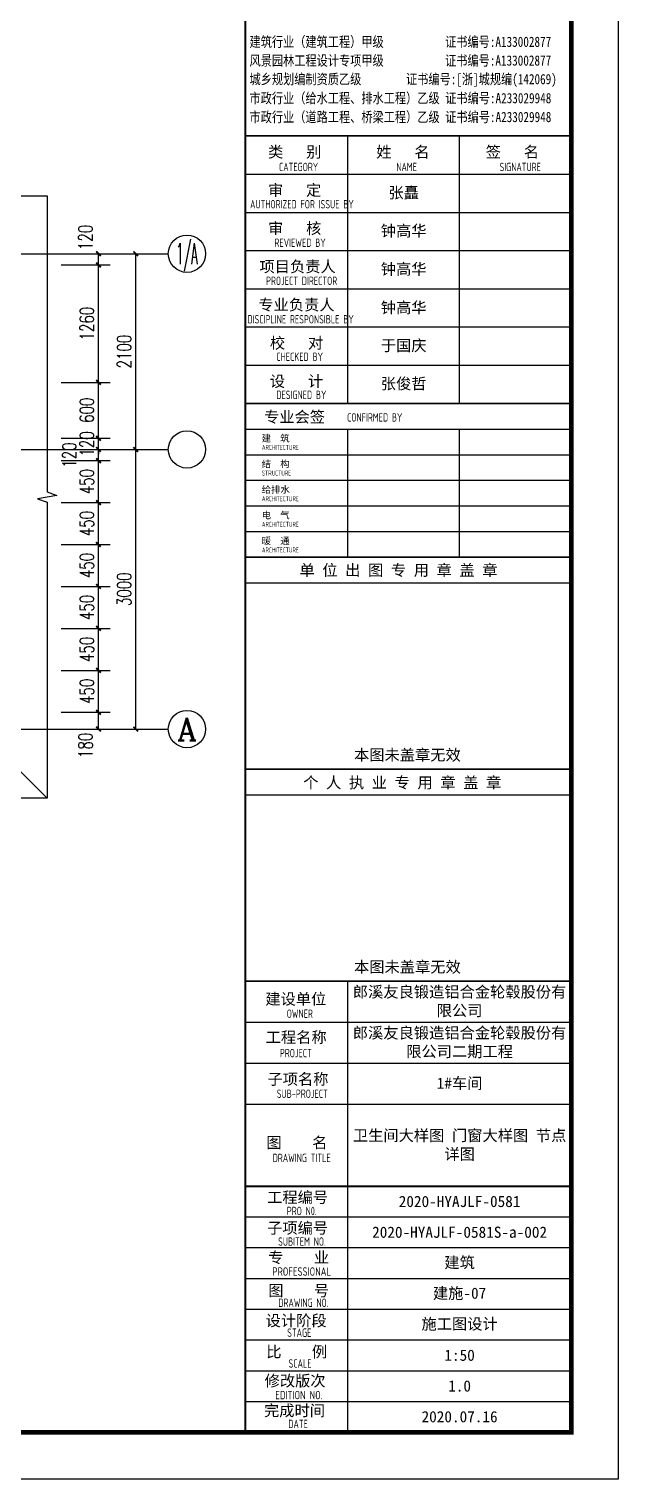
# Model space of a CAD drawing. Extents: x 13276711 to 13543385, y -848943 to -68012.
# Drawn here: x 13532064 to 13538385, y -848943 to -833386 of the extents above; entities that cross this region are included whole.
import ezdxf
from ezdxf.enums import TextEntityAlignment as Align

# ---------------------------------------------------------------- set-up
doc = ezdxf.new("R2010")
doc.units = 0
doc.header["$LTSCALE"] = 1000
doc.header["$MEASUREMENT"] = 0
doc.linetypes.add('DOTE', pattern=[2.42, 2, -0.2, 0.02, -0.2])
for name, color, linetype in [('AXIS', 3, 'Continuous'), ('AXIS_TEXT', 7, 'Continuous'), ('DIM_SYMB', 3, 'Continuous'), ('DOTE', 1, 'DOTE'), ('PUB_TITLE', 4, 'Continuous'), ('TK', 4, 'Continuous')]:
    doc.layers.add(name, color=color, linetype=linetype)
doc.styles.add('-宋体', font='', dxfattribs={"width": 0.8})
doc.styles.add('_TCH_AXIS', font='COMPLEX', dxfattribs={"bigfont": 'GBCBIG'})
doc.styles.add('_TCH_DIM_T3', font='SIMPLEX', dxfattribs={"width": 0.705882, "bigfont": 'GBCBIG'})
doc.styles.add('COMPLEX', font='COMPLEX')
doc.styles.add('TSSD_REIN', font='tssdeng.shx', dxfattribs={"width": 0.7, "bigfont": 'tssdchn.shx'})
doc.styles.add('图签宋体', font='', dxfattribs={"height": 300})
doc.styles.get('-宋体').set_extended_font_data('SimSun')
doc.styles.get('图签宋体').set_extended_font_data('NSimSun')
doc.dimstyles.new('_TCH_ARCH&&50', dxfattribs={"dimtxt": 148.75, "dimasz": 50, "dimexe": 125, "dimexo": 150, "dimgap": 50, "dimtad": 1, "dimdec": 0, "dimzin": 0, "dimdsep": 46, "dimtxsty": '_TCH_DIM_T3', "dimblk": 'ARCHTICK', "dimcen": 0.09, "dimclrt": 7, "dimazin": 2, "dimtfac": 1, "dimtdec": 0, "dimtix": 1, "dimtmove": 2, "dimatfit": 3, "dimfxl": 0, "dimtolj": 1, "dimtzin": 0, "dimarcsym": 0})

# ---------------------------------------------------------------- blocks, each defined once
blk = doc.blocks.new('GeYuanFrame_71421210', base_point=(20.09, 4.53))
at = {"layer": 'PUB_TITLE'}
for points in [[(803.09, 235.33), (803.09, 292.73)], [(827.09, 235.33), (827.09, 292.73)], [(803.09, 202.33), (803.09, 229.83)], [(827.09, 202.33), (827.09, 229.83)], [(803.09, 14.53), (803.09, 111.33)]]:
    blk.add_lwpolyline(points, dxfattribs=at)
at = {"layer": 'TK'}
for p, q in [((781.09, 284.53), (851.09, 284.53)), ((781.09, 276.33), (851.09, 276.33)), ((781.09, 268.13), (851.09, 268.13)), ((781.09, 259.93), (851.09, 259.93)), ((781.09, 251.73), (851.09, 251.73)), ((781.09, 243.53), (851.09, 243.53)), ((781.09, 235.33), (851.09, 235.33)), ((781.09, 235.33), (851.09, 235.33)), ((781.09, 102.53), (851.09, 102.53)), ((781.09, 93.73), (851.09, 93.73)), ((781.09, 84.93), (803.09, 84.93)), ((781.09, 84.93), (851.09, 84.93)), ((781.09, 67.37), (851.09, 67.37)), ((781.09, 67.33), (851.09, 67.33)), ((781.09, 60.77), (851.09, 60.77)), ((781.09, 54.17), (851.09, 54.17)), ((781.09, 47.57), (851.09, 47.57)), ((781.09, 40.97), (851.09, 40.97)), ((781.09, 34.37), (851.09, 34.37)), ((781.09, 27.77), (851.09, 27.77)), ((781.09, 21.17), (851.09, 21.17)), ((781.09, 14.53), (851.09, 14.53))]:
    blk.add_line(p, q, dxfattribs=at)
blk.add_lwpolyline([(20.09, 4.53), (20.09, 598.53), (861.09, 598.53), (861.09, 4.53)], close=True, dxfattribs=at)
at = {"layer": 'TK', "const_width": 1}
blk.add_lwpolyline([(45.09, 588.53), (851.09, 588.53), (851.09, 14.53), (45.09, 14.53)], close=True, dxfattribs=at)
at = {"layer": 'TK'}
for points, const_width in [([(781.09, 588.53), (781.09, 14.53)], 0.4), ([(781.09, 292.73), (851.09, 292.73)], 0.35), ([(781.09, 292.73), (851.09, 292.73)], 0.35), ([(781.09, 235.33), (851.09, 235.33)], 0.35), ([(781.09, 202.33), (851.09, 202.33)], 0.35), ([(781.09, 156.83), (851.09, 156.83)], 0.35), ([(781.09, 111.33), (851.09, 111.33)], 0.35), ([(781.09, 67.37), (851.09, 67.37)], 0.35)]:
    blk.add_lwpolyline(points, dxfattribs=dict(at, const_width=const_width))
for points in [[(781.09, 292.73), (851.09, 292.73)], [(781.09, 235.33), (851.09, 235.33)], [(781.09, 229.83), (851.09, 229.83)], [(781.09, 224.33), (851.09, 224.33)], [(781.09, 218.83), (851.09, 218.83)], [(781.09, 213.33), (851.09, 213.33)], [(781.09, 207.83), (851.09, 207.83)], [(781.09, 202.33), (851.09, 202.33)], [(781.09, 196.83), (851.09, 196.83)], [(781.09, 151.33), (851.09, 151.33)]]:
    blk.add_lwpolyline(points, dxfattribs=at)
for s, height, style, width, p in [('建筑行业（建筑工程）甲级           证书编号:A133002877', 2.2, '-宋体', 0.8, (782, 311.83)), ('风景园林工程设计专项甲级           证书编号:A133002877', 2.2, '-宋体', 0.8, (782, 307.81)), ('城乡规划编制资质乙级        证书编号:[浙]城规编(142069)', 2.2, '-宋体', 0.8, (782, 303.82)), ('市政行业（给水工程、排水工程）乙级 证书编号:A233029948', 2.2, '-宋体', 0.8, (782, 299.74)), ('市政行业（道路工程、桥梁工程）乙级 证书编号:A233029948', 2.2, '-宋体', 0.8, (782, 295.69)), ('CATEGORY', 1.8, 'TSSD_REIN', 0.7, (788.32, 285.17)), ('NAME', 1.8, 'TSSD_REIN', 0.7, (813.51, 285.17)), ('SIGNATURE', 1.8, 'TSSD_REIN', 0.7, (835.66, 285.17)), ('AUTHORIZED FOR ISSUE BY', 1.8, 'TSSD_REIN', 0.7, (782.12, 277.17)), ('REVIEWED BY', 1.8, 'TSSD_REIN', 0.7, (787.36, 268.91)), ('PROJECT DIRECTOR', 1.8, 'TSSD_REIN', 0.7, (785.55, 260.74)), ('DISCIPLINE RESPONSIBLE BY', 1.8, 'TSSD_REIN', 0.7, (781.57, 252.48)), ('CHECKED BY', 1.8, 'TSSD_REIN', 0.7, (787.75, 244.44)), ('DESIGNED BY', 1.8, 'TSSD_REIN', 0.7, (787.76, 236.27)), ('CONFIRMED BY', 1.8, 'TSSD_REIN', 0.7, (802.94, 231.42)), ('ARCHITECTURE', 1.08, 'TSSD_REIN', 0.7, (784.65, 225.34)), ('STRUCTURE', 1.08, 'TSSD_REIN', 0.7, (784.65, 219.84)), ('ARCHITECTURE', 1.08, 'TSSD_REIN', 0.7, (784.65, 214.34)), ('ARCHITECTURE', 1.08, 'TSSD_REIN', 0.7, (784.65, 208.84)), ('ARCHITECTURE', 1.08, 'TSSD_REIN', 0.7, (784.65, 203.34)), ('OWNER', 1.8, 'TSSD_REIN', 0.7, (789.98, 103.48)), ('PROJECT', 1.8, 'TSSD_REIN', 0.7, (788.52, 95.02)), ('SUB-PROJECT', 1.8, 'TSSD_REIN', 0.7, (787.86, 86.3)), ('DRAWING TITLE', 1.8, 'TSSD_REIN', 0.7, (786.97, 72.53)), ('PRO N0.', 1.8, 'TSSD_REIN', 0.7, (790.01, 61.15)), ('SUBITEM NO.', 1.8, 'TSSD_REIN', 0.7, (788.15, 54.58)), ('PROFESSIONAL', 1.8, 'TSSD_REIN', 0.8, (786.88, 48.15)), ('DRAWING NO.', 1.8, 'TSSD_REIN', 0.7, (788.19, 41.45)), ('STAGE', 1.8, 'TSSD_REIN', 0.7, (790.09, 35.03)), ('SCALE', 1.8, 'TSSD_REIN', 0.7, (790.38, 28.42)), ('EDITION NO.', 1.8, 'TSSD_REIN', 0.8, (787.53, 21.64)), ('DATE', 1.8, 'TSSD_REIN', 0.7, (790.33, 15.45))]:
    blk.add_text(s, height=height, dxfattribs=dict(at, style=style, width=width)).set_placement(p)
at = {"layer": 'TK', "style": '图签宋体'}
for s, height, p in [('类   别', 2.4, (785.97, 288.09)), ('姓   名', 2.4, (809.2, 288.09)), ('签   名', 2.4, (832.68, 288.09)), ('审   定', 2.4, (785.97, 279.89)), ('审   核', 2.4, (785.97, 271.69)), ('项目负责人', 2.4, (784.13, 263.49)), ('专业负责人', 2.4, (783.89, 255.29)), ('校   对', 2.4, (786.38, 247.09)), ('设   计', 2.4, (786.36, 238.89)), ('专业会签', 2.4, (785.12, 231.24)), ('建  筑', 1.44, (784.61, 227.11)), ('结  构', 1.44, (784.61, 221.61)), ('给排水', 1.44, (784.61, 216.11)), ('电  气', 1.44, (784.61, 210.61)), ('暖  通', 1.44, (784.61, 205.11)), ('单 位 出 图 专 用 章 盖 章', 2.4, (792.72, 198.35)), ('本图未盖章无效', 2.4, (804.43, 158.7)), ('个 人 执 业 专 用 章 盖 章', 2.4, (793.52, 152.77)), ('本图未盖章无效', 2.4, (804.43, 113.2)), ('建设单位', 2.4, (785.39, 106.33)), ('工程名称', 2.4, (785.47, 98.12)), ('子项名称', 2.4, (785.85, 89.14)), ('图    名', 2.4, (785.63, 75.5)), ('工程编号', 2.4, (785.77, 63.77)), ('子项编号', 2.4, (785.77, 57.19)), ('专    业', 2.4, (786.01, 50.88)), ('图    号', 2.4, (786.02, 43.77)), ('设计阶段', 2.4, (785.45, 37.32)), ('比    例', 2.4, (785.59, 30.63)), ('修改版次', 2.4, (785.24, 24.41)), ('完成时间', 2.4, (785.11, 18.02))]:
    blk.add_text(s, height=height, dxfattribs=at).set_placement(p)
at = {"layer": 'TK', "char_height": 2.4, "attachment_point": 5, "style": '图签宋体'}
for s, insert, width in [('张矗', (815.09, 280.4), 24), ('钟高华', (815.09, 272.23), 24), ('钟高华', (815.09, 264.03), 24), ('钟高华', (815.09, 255.76), 24), ('于国庆', (815.09, 247.63), 24), ('张俊哲', (815.09, 239.43), 24), ('郎溪友良锻造铝合金轮毂股份有限公司', (827.09, 106.93), 48), ('郎溪友良锻造铝合金轮毂股份有限公司二期工程', (827.09, 98.13), 48), ('1#车间', (827.09, 89.33), 48), ('卫生间大样图 门窗大样图 节点详图', (827.09, 76.13), 48), ('2020-HYAJLF-0581', (827.09, 64.07), 48), ('2020-HYAJLF-0581S-a-002', (827.09, 57.47), 48), ('建筑', (827.09, 50.87), 48), ('建施-07', (827.09, 44.27), 48), ('施工图设计', (827.09, 37.67), 48), ('1:50', (827.09, 31.07), 48), ('1.0', (827.09, 24.47), 48), ('2020.07.16', (827.09, 17.88), 48)]:
    blk.add_mtext(s, dxfattribs=dict(at, insert=insert, width=width))
blk = doc.blocks.new('_AXISO')
blk.add_circle((0, 0), 0.5)
at = {"layer": 'AXIS_TEXT', "style": 'COMPLEX', "width": 1.041667}
blk.add_attdef('A', text='', height=0.56, dxfattribs=at).set_placement((-0.25, -0.28), (0.25, -0.28), align=Align.FIT)
blk = doc.blocks.new('_ArchTick')
at = {"color": 0, "linetype": 'ByBlock', "const_width": 0.4}
blk.add_lwpolyline([(-0.5, -0.5), (0.5, 0.5)], dxfattribs=at)
blk = doc.blocks.new('*D849')
at = {"layer": 'AXIS', "color": 0, "lineweight": -2}
for p, q in [((13532409, -837897), (13533334, -837897)), ((13533209, -840897), (13533209, -837897)), ((13532409, -840897), (13533334, -840897))]:
    blk.add_line(p, q, dxfattribs=at)
at = {"layer": 'Defpoints', "color": 0}
for p in [(13532259, -837897), (13533209, -837897), (13532259, -840897)]:
    blk.add_point(p, dxfattribs=at)
at = {"layer": 'AXIS', "color": 0, "lineweight": -2, "xscale": 50, "yscale": 50, "zscale": 50}
for p, rotation in [((13533209, -837897), 90), ((13533209, -840897), 270)]:
    blk.add_blockref('_ArchTick', p, dxfattribs=dict(at, rotation=rotation))
at = {"layer": 'AXIS', "color": 7, "insert": (13533084, -839397), "char_height": 148.8, "attachment_point": 5, "rotation": 90, "style": '_TCH_DIM_T3'}
blk.add_mtext('\\A1;3000', dxfattribs=at)
blk = doc.blocks.new('*D850')
at = {"layer": 'AXIS', "color": 0, "lineweight": -2}
for p, q in [((13532409, -835797), (13533334, -835797)), ((13533209, -837897), (13533209, -835797)), ((13532409, -837897), (13533334, -837897))]:
    blk.add_line(p, q, dxfattribs=at)
at = {"layer": 'Defpoints', "color": 0}
for p in [(13532259, -835797), (13533209, -835797), (13532259, -837897)]:
    blk.add_point(p, dxfattribs=at)
at = {"layer": 'AXIS', "color": 0, "lineweight": -2, "xscale": 50, "yscale": 50, "zscale": 50}
for p, rotation in [((13533209, -835797), 90), ((13533209, -837897), 270)]:
    blk.add_blockref('_ArchTick', p, dxfattribs=dict(at, rotation=rotation))
at = {"layer": 'AXIS', "color": 7, "insert": (13533084, -836847), "char_height": 148.8, "attachment_point": 5, "rotation": 90, "style": '_TCH_DIM_T3'}
blk.add_mtext('\\A1;2100', dxfattribs=at)
blk = doc.blocks.new('*D851')
at = {"layer": 'AXIS', "color": 0, "lineweight": -2}
for p, q in [((13532409, -840717), (13532934, -840717)), ((13532809, -840897), (13532809, -840717)), ((13532409, -840897), (13532934, -840897))]:
    blk.add_line(p, q, dxfattribs=at)
at = {"layer": 'Defpoints', "color": 0}
for p in [(13532259, -840717), (13532809, -840717), (13532259, -840897)]:
    blk.add_point(p, dxfattribs=at)
at = {"layer": 'AXIS', "color": 0, "lineweight": -2, "xscale": 50, "yscale": 50, "zscale": 50}
for p, rotation in [((13532809, -840717), 90), ((13532809, -840897), 270)]:
    blk.add_blockref('_ArchTick', p, dxfattribs=dict(at, rotation=rotation))
at = {"layer": 'AXIS', "color": 7, "insert": (13532671, -841072), "char_height": 148.8, "attachment_point": 5, "rotation": 90, "style": '_TCH_DIM_T3'}
blk.add_mtext('\\A1;180', dxfattribs=at)
blk = doc.blocks.new('*D852')
at = {"layer": 'AXIS', "color": 0, "lineweight": -2}
for p, q in [((13532409, -840267), (13532934, -840267)), ((13532809, -840717), (13532809, -840267)), ((13532409, -840717), (13532934, -840717))]:
    blk.add_line(p, q, dxfattribs=at)
at = {"layer": 'Defpoints', "color": 0}
for p in [(13532259, -840267), (13532809, -840267), (13532259, -840717)]:
    blk.add_point(p, dxfattribs=at)
at = {"layer": 'AXIS', "color": 0, "lineweight": -2, "xscale": 50, "yscale": 50, "zscale": 50}
for p, rotation in [((13532809, -840267), 90), ((13532809, -840717), 270)]:
    blk.add_blockref('_ArchTick', p, dxfattribs=dict(at, rotation=rotation))
at = {"layer": 'AXIS', "color": 7, "insert": (13532684, -840492), "char_height": 148.8, "attachment_point": 5, "rotation": 90, "style": '_TCH_DIM_T3'}
blk.add_mtext('\\A1;450', dxfattribs=at)
blk = doc.blocks.new('*D853')
at = {"layer": 'AXIS', "color": 0, "lineweight": -2}
for p, q in [((13532409, -839817), (13532934, -839817)), ((13532809, -840267), (13532809, -839817)), ((13532409, -840267), (13532934, -840267))]:
    blk.add_line(p, q, dxfattribs=at)
at = {"layer": 'Defpoints', "color": 0}
for p in [(13532259, -839817), (13532809, -839817), (13532259, -840267)]:
    blk.add_point(p, dxfattribs=at)
at = {"layer": 'AXIS', "color": 0, "lineweight": -2, "xscale": 50, "yscale": 50, "zscale": 50}
for p, rotation in [((13532809, -839817), 90), ((13532809, -840267), 270)]:
    blk.add_blockref('_ArchTick', p, dxfattribs=dict(at, rotation=rotation))
at = {"layer": 'AXIS', "color": 7, "insert": (13532684, -840042), "char_height": 148.8, "attachment_point": 5, "rotation": 90, "style": '_TCH_DIM_T3'}
blk.add_mtext('\\A1;450', dxfattribs=at)
blk = doc.blocks.new('*D854')
at = {"layer": 'AXIS', "color": 0, "lineweight": -2}
for p, q in [((13532409, -839367), (13532934, -839367)), ((13532809, -839817), (13532809, -839367)), ((13532409, -839817), (13532934, -839817))]:
    blk.add_line(p, q, dxfattribs=at)
at = {"layer": 'Defpoints', "color": 0}
for p in [(13532259, -839367), (13532809, -839367), (13532259, -839817)]:
    blk.add_point(p, dxfattribs=at)
at = {"layer": 'AXIS', "color": 0, "lineweight": -2, "xscale": 50, "yscale": 50, "zscale": 50}
for p, rotation in [((13532809, -839367), 90), ((13532809, -839817), 270)]:
    blk.add_blockref('_ArchTick', p, dxfattribs=dict(at, rotation=rotation))
at = {"layer": 'AXIS', "color": 7, "insert": (13532684, -839592), "char_height": 148.8, "attachment_point": 5, "rotation": 90, "style": '_TCH_DIM_T3'}
blk.add_mtext('\\A1;450', dxfattribs=at)
blk = doc.blocks.new('*D855')
at = {"layer": 'AXIS', "color": 0, "lineweight": -2}
for p, q in [((13532409, -838917), (13532934, -838917)), ((13532809, -839367), (13532809, -838917)), ((13532409, -839367), (13532934, -839367))]:
    blk.add_line(p, q, dxfattribs=at)
at = {"layer": 'Defpoints', "color": 0}
for p in [(13532259, -838917), (13532809, -838917), (13532259, -839367)]:
    blk.add_point(p, dxfattribs=at)
at = {"layer": 'AXIS', "color": 0, "lineweight": -2, "xscale": 50, "yscale": 50, "zscale": 50}
for p, rotation in [((13532809, -838917), 90), ((13532809, -839367), 270)]:
    blk.add_blockref('_ArchTick', p, dxfattribs=dict(at, rotation=rotation))
at = {"layer": 'AXIS', "color": 7, "insert": (13532684, -839142), "char_height": 148.8, "attachment_point": 5, "rotation": 90, "style": '_TCH_DIM_T3'}
blk.add_mtext('\\A1;450', dxfattribs=at)
blk = doc.blocks.new('*D856')
at = {"layer": 'AXIS', "color": 0, "lineweight": -2}
for p, q in [((13532409, -838467), (13532934, -838467)), ((13532809, -838917), (13532809, -838467)), ((13532409, -838917), (13532934, -838917))]:
    blk.add_line(p, q, dxfattribs=at)
at = {"layer": 'Defpoints', "color": 0}
for p in [(13532259, -838467), (13532809, -838467), (13532259, -838917)]:
    blk.add_point(p, dxfattribs=at)
at = {"layer": 'AXIS', "color": 0, "lineweight": -2, "xscale": 50, "yscale": 50, "zscale": 50}
for p, rotation in [((13532809, -838467), 90), ((13532809, -838917), 270)]:
    blk.add_blockref('_ArchTick', p, dxfattribs=dict(at, rotation=rotation))
at = {"layer": 'AXIS', "color": 7, "insert": (13532684, -838692), "char_height": 148.8, "attachment_point": 5, "rotation": 90, "style": '_TCH_DIM_T3'}
blk.add_mtext('\\A1;450', dxfattribs=at)
blk = doc.blocks.new('*D857')
at = {"layer": 'AXIS', "color": 0, "lineweight": -2}
for p, q in [((13532409, -838017), (13532934, -838017)), ((13532809, -838467), (13532809, -838017)), ((13532409, -838467), (13532934, -838467))]:
    blk.add_line(p, q, dxfattribs=at)
at = {"layer": 'Defpoints', "color": 0}
for p in [(13532259, -838017), (13532809, -838017), (13532259, -838467)]:
    blk.add_point(p, dxfattribs=at)
at = {"layer": 'AXIS', "color": 0, "lineweight": -2, "xscale": 50, "yscale": 50, "zscale": 50}
for p, rotation in [((13532809, -838017), 90), ((13532809, -838467), 270)]:
    blk.add_blockref('_ArchTick', p, dxfattribs=dict(at, rotation=rotation))
at = {"layer": 'AXIS', "color": 7, "insert": (13532684, -838242), "char_height": 148.8, "attachment_point": 5, "rotation": 90, "style": '_TCH_DIM_T3'}
blk.add_mtext('\\A1;450', dxfattribs=at)
blk = doc.blocks.new('*D858')
at = {"layer": 'AXIS', "color": 0, "lineweight": -2}
for p, q in [((13532409, -837897), (13532934, -837897)), ((13532809, -838017), (13532809, -837897)), ((13532409, -838017), (13532934, -838017))]:
    blk.add_line(p, q, dxfattribs=at)
at = {"layer": 'Defpoints', "color": 0}
for p in [(13532259, -837897), (13532809, -837897), (13532259, -838017)]:
    blk.add_point(p, dxfattribs=at)
at = {"layer": 'AXIS', "color": 0, "lineweight": -2, "xscale": 50, "yscale": 50, "zscale": 50}
for p, rotation in [((13532809, -837897), 90), ((13532809, -838017), 270)]:
    blk.add_blockref('_ArchTick', p, dxfattribs=dict(at, rotation=rotation))
at = {"layer": 'AXIS', "color": 7, "insert": (13532496, -837957), "char_height": 148.8, "attachment_point": 5, "rotation": 90, "style": '_TCH_DIM_T3'}
blk.add_mtext('\\A1;120', dxfattribs=at)
blk = doc.blocks.new('*D859')
at = {"layer": 'AXIS', "color": 0, "lineweight": -2}
for p, q in [((13532809, -837777), (13532809, -837727)), ((13532409, -837777), (13532934, -837777)), ((13532409, -837897), (13532934, -837897)), ((13532809, -837897), (13532809, -837777)), ((13532809, -837897), (13532809, -837947))]:
    blk.add_line(p, q, dxfattribs=at)
at = {"layer": 'Defpoints', "color": 0}
for p in [(13532259, -837777), (13532259, -837897), (13532809, -837777)]:
    blk.add_point(p, dxfattribs=at)
at = {"layer": 'AXIS', "color": 0, "lineweight": -2, "xscale": 50, "yscale": 50, "zscale": 50}
for p, rotation in [((13532809, -837777), 270), ((13532809, -837897), 90)]:
    blk.add_blockref('_ArchTick', p, dxfattribs=dict(at, rotation=rotation))
at = {"layer": 'AXIS', "color": 7, "insert": (13532684, -837837), "char_height": 148.8, "attachment_point": 5, "rotation": 90, "style": '_TCH_DIM_T3'}
blk.add_mtext('\\A1;120', dxfattribs=at)
blk = doc.blocks.new('*D860')
at = {"layer": 'AXIS', "color": 0, "lineweight": -2}
for p, q in [((13532409, -837177), (13532934, -837177)), ((13532809, -837777), (13532809, -837177)), ((13532409, -837777), (13532934, -837777))]:
    blk.add_line(p, q, dxfattribs=at)
at = {"layer": 'Defpoints', "color": 0}
for p in [(13532259, -837177), (13532809, -837177), (13532259, -837777)]:
    blk.add_point(p, dxfattribs=at)
at = {"layer": 'AXIS', "color": 0, "lineweight": -2, "xscale": 50, "yscale": 50, "zscale": 50}
for p, rotation in [((13532809, -837177), 90), ((13532809, -837777), 270)]:
    blk.add_blockref('_ArchTick', p, dxfattribs=dict(at, rotation=rotation))
at = {"layer": 'AXIS', "color": 7, "insert": (13532684, -837477), "char_height": 148.8, "attachment_point": 5, "rotation": 90, "style": '_TCH_DIM_T3'}
blk.add_mtext('\\A1;600', dxfattribs=at)
blk = doc.blocks.new('*D861')
at = {"layer": 'AXIS', "color": 0, "lineweight": -2}
for p, q in [((13532409, -835917), (13532934, -835917)), ((13532809, -837177), (13532809, -835917)), ((13532409, -837177), (13532934, -837177))]:
    blk.add_line(p, q, dxfattribs=at)
at = {"layer": 'Defpoints', "color": 0}
for p in [(13532259, -835917), (13532809, -835917), (13532259, -837177)]:
    blk.add_point(p, dxfattribs=at)
at = {"layer": 'AXIS', "color": 0, "lineweight": -2, "xscale": 50, "yscale": 50, "zscale": 50}
for p, rotation in [((13532809, -835917), 90), ((13532809, -837177), 270)]:
    blk.add_blockref('_ArchTick', p, dxfattribs=dict(at, rotation=rotation))
at = {"layer": 'AXIS', "color": 7, "insert": (13532684, -836547), "char_height": 148.8, "attachment_point": 5, "rotation": 90, "style": '_TCH_DIM_T3'}
blk.add_mtext('\\A1;1260', dxfattribs=at)
blk = doc.blocks.new('*D862')
at = {"layer": 'AXIS', "color": 0, "lineweight": -2}
for p, q in [((13532409, -835797), (13532934, -835797)), ((13532809, -835917), (13532809, -835797)), ((13532409, -835917), (13532934, -835917))]:
    blk.add_line(p, q, dxfattribs=at)
at = {"layer": 'Defpoints', "color": 0}
for p in [(13532259, -835797), (13532809, -835797), (13532259, -835917)]:
    blk.add_point(p, dxfattribs=at)
at = {"layer": 'AXIS', "color": 0, "lineweight": -2, "xscale": 50, "yscale": 50, "zscale": 50}
for p, rotation in [((13532809, -835797), 90), ((13532809, -835917), 270)]:
    blk.add_blockref('_ArchTick', p, dxfattribs=dict(at, rotation=rotation))
at = {"layer": 'AXIS', "color": 7, "insert": (13532671, -835622), "char_height": 148.8, "attachment_point": 5, "rotation": 90, "style": '_TCH_DIM_T3'}
blk.add_mtext('\\A1;120', dxfattribs=at)

msp = doc.modelspace()

# ---------------------------------------------------------------- linework, layer by layer
at = {"ltscale": 0.5}
msp.add_line((13531758.7, -841137.4), (13532258.7, -841637.4), dxfattribs=at)
at = {"layer": 'AXIS'}
for p, q in [((13532258.7, -835797.4), (13533558.7, -835797.4)), ((13532258.7, -837897.4), (13533558.7, -837897.4)), ((13532258.7, -840897.4), (13533558.7, -840897.4))]:
    msp.add_line(p, q, dxfattribs=at)
at = {"layer": 'DIM_SYMB'}
for points in [[(13524698.7, -835177.4), (13528422.4, -835177.4), (13528460.6, -835072.4), (13528497.6, -835282.4), (13528534.9, -835177.4), (13532258.7, -835177.4)], [(13532258.7, -835177.4), (13532258.7, -838351.2), (13532363.7, -838389.4), (13532153.7, -838426.4), (13532258.7, -838463.7), (13532258.7, -841637.4)], [(13532258.7, -841637.4), (13528534.9, -841637.4), (13528496.7, -841742.4), (13528459.7, -841532.4), (13528422.4, -841637.4), (13524698.7, -841637.4)]]:
    msp.add_lwpolyline(points, dxfattribs=at)
at = {"layer": 'DOTE'}
for p, q in [((13524698.7, -835797.4), (13532258.7, -835797.4)), ((13527018.7, -837897.4), (13532258.7, -837897.4)), ((13524698.7, -840897.4), (13532258.7, -840897.4))]:
    msp.add_line(p, q, dxfattribs=at)

# ---------------------------------------------------------------- block references
at = {"xscale": 50, "yscale": 50, "zscale": 50}
msp.add_blockref('GeYuanFrame_71421210', (13496334.8, -848943.1), dxfattribs=at)
at = {"layer": 'AXIS'}
ref = msp.add_blockref('_AXISO', (13533758.7, -835797.4), dxfattribs=dict(at, xscale=400, yscale=400, zscale=400))
ref.add_attrib('A', '1/A', dxfattribs={"layer": 'AXIS_TEXT', "ltscale": 0.5, "height": 226.27, "style": '_TCH_AXIS', "width": 0.381818}).set_placement((13533645.5, -835910.6), (13533871.8, -835910.6), align=Align.FIT)
at = {"layer": 'AXIS', "xscale": 400, "yscale": 400, "zscale": 400}
msp.add_blockref('_AXISO', (13533758.7, -837897.4), dxfattribs=at)
at = {"layer": 'AXIS'}
ref = msp.add_blockref('_AXISO', (13533758.7, -840897.4), dxfattribs=dict(at, xscale=400, yscale=400, zscale=400))
ref.add_attrib('A', 'A', dxfattribs={"layer": 'AXIS_TEXT', "ltscale": 0.5, "height": 243, "style": '_TCH_AXIS'}).set_placement((13533654.5, -841018.9), (13533862.8, -841018.9), align=Align.FIT)

# ---------------------------------------------------------------- dimensions: what is measured, and where the dimension line sits
for base, p1, p2, text, picture, middle in [((13532808.7, -835797.4), (13532258.7, -835917.4), (13532258.7, -835797.4), '120', '*D862', (13532671.2, -835622.4)), ((13532808.7, -837897.4), (13532258.7, -838017.4), (13532258.7, -837897.4), '120', '*D858', (13532496.2, -837957.4)), ((13532808.7, -840717.4), (13532258.7, -840897.4), (13532258.7, -840717.4), '180', '*D851', (13532671.2, -841072.4))]:
    dim = msp.add_linear_dim(base=base, p1=p1, p2=p2, angle=90, text=text, dimstyle='_TCH_ARCH&&50', dxfattribs=at)
    dim.commit()
    dim.dimension.update_dxf_attribs({"geometry": picture, "text_midpoint": middle, "dimtype": 161})
for p1, p2, distance, text, picture, middle in [((13532258.7, -837897.4), (13532258.7, -835797.4), -950, '2100', '*D850', (13533084.3, -836847.4)), ((13532258.7, -837177.4), (13532258.7, -835917.4), -550, '1260', '*D861', (13532684.3, -836547.4)), ((13532258.7, -837777.4), (13532258.7, -837177.4), -550, '600', '*D860', (13532684.3, -837477.4)), ((13532258.7, -837897.4), (13532258.7, -837777.4), -550, '120', '*D859', (13532684.3, -837837.4)), ((13532258.7, -840897.4), (13532258.7, -837897.4), -950, '3000', '*D849', (13533084.3, -839397.4)), ((13532258.7, -838467.4), (13532258.7, -838017.4), -550, '450', '*D857', (13532684.3, -838242.4)), ((13532258.7, -838917.4), (13532258.7, -838467.4), -550, '450', '*D856', (13532684.3, -838692.4)), ((13532258.7, -839367.4), (13532258.7, -838917.4), -550, '450', '*D855', (13532684.3, -839142.4)), ((13532258.7, -839817.4), (13532258.7, -839367.4), -550, '450', '*D854', (13532684.3, -839592.4)), ((13532258.7, -840267.4), (13532258.7, -839817.4), -550, '450', '*D853', (13532684.3, -840042.4)), ((13532258.7, -840717.4), (13532258.7, -840267.4), -550, '450', '*D852', (13532684.3, -840492.4))]:
    dim = msp.add_aligned_dim(p1=p1, p2=p2, distance=distance, text=text, dimstyle='_TCH_ARCH&&50', dxfattribs=at)
    dim.commit()
    dim.dimension.update_dxf_attribs({"geometry": picture, "text_midpoint": middle})

doc.saveas('drawing.dxf')
